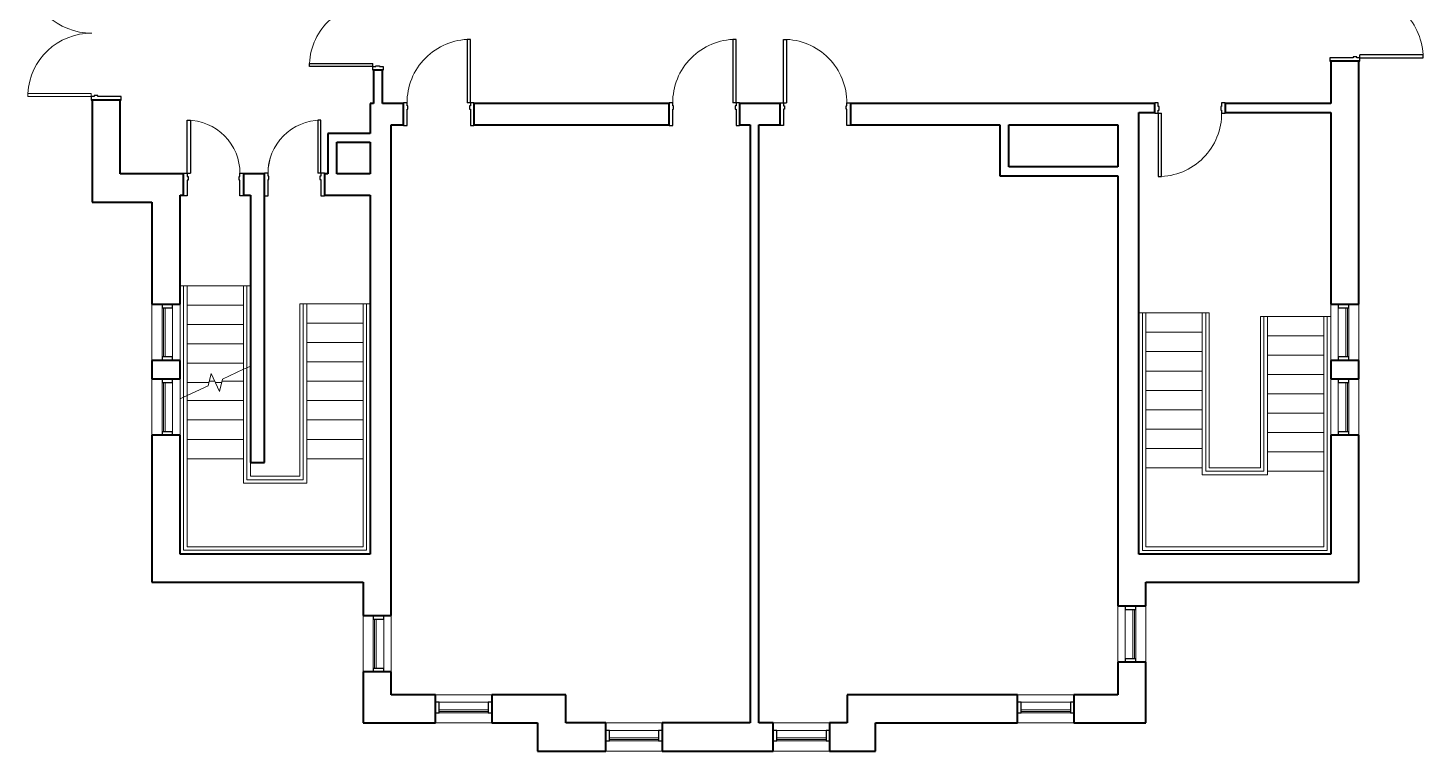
# Model space of a CAD drawing. Header units: inches. Extents: x 307 to 1100, y 44 to 874.
# Drawn here: x 307 to 1100, y 44 to 455 of the extents above; entities that cross this region are included whole.
import ezdxf

# ---------------------------------------------------------------- set-up
doc = ezdxf.new("R2010")
doc.units = ezdxf.units.IN
doc.header["$MEASUREMENT"] = 0
for name, color, linetype, lineweight in [('A-DOOR', 31, 'Continuous', 15), ('A-DOOR-FRAM', 31, 'Continuous', 25), ('A-FLOR-HRAL', 11, 'Continuous', 9), ('A-GLAZ-CURT', 52, 'Continuous', 9), ('A-GLAZ-CWMG', 51, 'Continuous', 9), ('A-WALL', 113, 'Continuous', 15), ('I-WALL', 2, 'Continuous', 15), ('S-STRS', 31, 'Continuous', 9), ('S-STRS-MBND', 31, 'Continuous', 9)]:
    doc.layers.add(name, color=color, linetype=linetype, lineweight=lineweight)

# ---------------------------------------------------------------- blocks, each defined once
blk = doc.blocks.new('Door-Single_CE_ - HM Door-2_ HM Frame-5271130-LEVEL 1 Map Export')
at = {"layer": 'A-DOOR'}
for p, q in [((16.25, -39), (16.25, -3)), ((16.25, -3), (18, -3)), ((18, -3), (18, -39)), ((18, -39), (16.25, -39))]:
    blk.add_line(p, q, dxfattribs=at)
at = {"layer": 'A-DOOR', "lineweight": 25}
for p, q in [((16.25, -39), (16.25, -3)), ((18, -3), (16.25, -3)), ((18, -3), (18, -39)), ((18, -39), (16.25, -39))]:
    blk.add_line(p, q, dxfattribs=at)
at = {"layer": 'A-DOOR', "lineweight": 9}
blk.add_arc((18, -3), 36, 179.5, 270, dxfattribs=at)
blk.add_arc((18, -3), 36, 179.5, 270, dxfattribs=at)
blk.add_arc((18, -3), 36, 179.5, 270, dxfattribs=at)
blk.add_arc((18, -3), 36, 179.5, 270, dxfattribs=at)
at = {"layer": 'A-DOOR-FRAM'}
for p, q in [((-20, 3), (-18, 3)), ((-20, -3), (-20, 3)), ((-18, 3), (-18, 0.75)), ((-18, 0.75), (-17.5, 0.75)), ((-17.5, 0.75), (-17.5, -1.25)), ((17.5, 0.75), (18, 0.75)), ((17.5, -1.25), (17.5, 0.75)), ((18, 3), (20, 3)), ((18, 0.75), (18, 3)), ((20, 3), (20, -3)), ((-18, -3), (-20, -3)), ((-18, -1.25), (-18, -3)), ((-17.5, -1.25), (-18, -1.25)), ((18, -1.25), (17.5, -1.25)), ((18, -3), (18, -1.25)), ((20, -3), (18, -3))]:
    blk.add_line(p, q, dxfattribs=at)
blk = doc.blocks.new('Door-Single_CE_ - HM Door-2_ HM Frame-5271138-LEVEL 1 Map Export')
at = {"layer": 'A-DOOR'}
for p, q in [((15, 36.5), (13.25, 36.5)), ((13.25, 36.5), (13.25, 6.5)), ((15, 6.5), (15, 36.5)), ((13.25, 6.5), (15, 6.5))]:
    blk.add_line(p, q, dxfattribs=at)
at = {"layer": 'A-DOOR', "lineweight": 25}
for p, q in [((15, 36.5), (13.25, 36.5)), ((13.25, 36.5), (13.25, 6.5)), ((15, 6.5), (15, 36.5)), ((15, 6.5), (13.25, 6.5))]:
    blk.add_line(p, q, dxfattribs=at)
at = {"layer": 'A-DOOR', "lineweight": 9}
for end in [180.5, 180.5, 180.54772, 180.54772]:
    blk.add_arc((15, 6.5), 30, 90, end, dxfattribs=at)
at = {"layer": 'A-DOOR-FRAM'}
for p, q in [((-15, 6.5), (-17, 6.5)), ((-17, 6.5), (-17, -6.5)), ((-15, 4.75), (-15, 6.5)), ((-14.5, 4.75), (-15, 4.75)), ((-15, -6.5), (-15, 2.75)), ((-15, 2.75), (-14.5, 2.75)), ((-14.5, 2.75), (-14.5, 4.75)), ((15, 4.75), (14.5, 4.75)), ((14.5, 4.75), (14.5, 2.75)), ((14.5, 2.75), (15, 2.75)), ((17, 6.5), (15, 6.5)), ((15, 6.5), (15, 4.75)), ((15, 2.75), (15, -6.5)), ((17, -6.5), (17, 6.5)), ((-17, -6.5), (-15, -6.5)), ((15, -6.5), (17, -6.5))]:
    blk.add_line(p, q, dxfattribs=at)
blk = doc.blocks.new('Door-Single_CE_ - HM Door-2_ HM Frame-5271132-LEVEL 1 Map Export')
at = {"layer": 'A-DOOR'}
for p, q in [((18, 39), (16.25, 39)), ((16.25, 39), (16.25, 3)), ((18, 3), (18, 39)), ((16.25, 3), (18, 3))]:
    blk.add_line(p, q, dxfattribs=at)
at = {"layer": 'A-DOOR', "lineweight": 25}
for p, q in [((18, 39), (16.25, 39)), ((16.25, 39), (16.25, 3)), ((18, 3), (18, 39)), ((18, 3), (16.25, 3))]:
    blk.add_line(p, q, dxfattribs=at)
at = {"layer": 'A-DOOR', "lineweight": 9}
blk.add_arc((18, 3), 36, 90, 180.5, dxfattribs=at)
blk.add_arc((18, 3), 36, 90, 180.5, dxfattribs=at)
blk.add_arc((18, 3), 36, 90, 180.5, dxfattribs=at)
blk.add_arc((18, 3), 36, 90, 180.5, dxfattribs=at)
at = {"layer": 'A-DOOR-FRAM'}
for p, q in [((-18, 3), (-20, 3)), ((-20, 3), (-20, -3)), ((-18, 1.25), (-18, 3)), ((-17.5, 1.25), (-18, 1.25)), ((-17.5, -0.75), (-17.5, 1.25)), ((18, 1.25), (17.5, 1.25)), ((17.5, 1.25), (17.5, -0.75)), ((20, 3), (18, 3)), ((18, 3), (18, 1.25)), ((20, -3), (20, 3)), ((-20, -3), (-18, -3)), ((-18, -3), (-18, -0.75)), ((-18, -0.75), (-17.5, -0.75)), ((17.5, -0.75), (18, -0.75)), ((18, -0.75), (18, -3)), ((18, -3), (20, -3))]:
    blk.add_line(p, q, dxfattribs=at)
blk = doc.blocks.new('Door-Single_CE_ - HM Door-2_ HM Frame-5271131-LEVEL 1 Map Export')
at = {"layer": 'A-DOOR'}
for p, q in [((18, 44.5), (16.25, 44.5)), ((16.25, 44.5), (16.25, 8.5)), ((18, 8.5), (18, 44.5)), ((16.25, 8.5), (18, 8.5))]:
    blk.add_line(p, q, dxfattribs=at)
at = {"layer": 'A-DOOR', "lineweight": 25}
for p, q in [((18, 44.5), (16.25, 44.5)), ((16.25, 44.5), (16.25, 8.5)), ((18, 8.5), (18, 44.5)), ((18, 8.5), (16.25, 8.5))]:
    blk.add_line(p, q, dxfattribs=at)
at = {"layer": 'A-DOOR', "lineweight": 9}
blk.add_arc((18, 8.5), 36, 90, 180.5, dxfattribs=at)
blk.add_arc((18, 8.5), 36, 90, 180.5, dxfattribs=at)
blk.add_arc((18, 8.5), 36, 90, 180.5, dxfattribs=at)
blk.add_arc((18, 8.5), 36, 90, 180.5, dxfattribs=at)
at = {"layer": 'A-DOOR-FRAM'}
for p, q in [((-18, 8.5), (-20, 8.5)), ((-20, 8.5), (-20, -8.5)), ((-18, 6.75), (-18, 8.5)), ((20, 8.5), (18, 8.5)), ((18, 8.5), (18, 6.75)), ((20, -8.5), (20, 8.5)), ((-17.5, 6.75), (-18, 6.75)), ((-18, -8.5), (-18, 4.75)), ((-18, 4.75), (-17.5, 4.75)), ((-17.5, 4.75), (-17.5, 6.75)), ((18, 6.75), (17.5, 6.75)), ((17.5, 6.75), (17.5, 4.75)), ((17.5, 4.75), (18, 4.75)), ((18, 4.75), (18, -8.5)), ((-20, -8.5), (-18, -8.5)), ((18, -8.5), (20, -8.5))]:
    blk.add_line(p, q, dxfattribs=at)
blk = doc.blocks.new('Door-Double_CE_ - WD Door-2_ HM Frame-5162387-LEVEL 1 Map Export')
at = {"layer": 'A-DOOR'}
for p, q in [((-34.25, 44.5), (-36, 44.5)), ((-36, 44.5), (-36, 8.5)), ((-34.25, 8.5), (-34.25, 44.5)), ((36, 44.5), (34.25, 44.5)), ((34.25, 44.5), (34.25, 8.5)), ((36, 8.5), (36, 44.5)), ((-36, 8.5), (-34.25, 8.5)), ((34.25, 8.5), (36, 8.5))]:
    blk.add_line(p, q, dxfattribs=at)
at = {"layer": 'A-DOOR', "lineweight": 9}
for centre, start, end in [((-36, 8.5), 359.5, 87.20673), ((36, 8.5), 92.78435, 180.5)]:
    blk.add_arc(centre, 36, start, end, dxfattribs=at)
at = {"layer": 'A-DOOR-FRAM'}
for p, q in [((-36, 8.5), (-38, 8.5)), ((-38, 8.5), (-38, -8.5)), ((-36, 6.75), (-36, 8.5)), ((38, 8.5), (36, 8.5)), ((36, 8.5), (36, 6.75)), ((38, -8.5), (38, 8.5)), ((-35.5, 6.75), (-36, 6.75)), ((-36, -8.5), (-36, 4.75)), ((-36, 4.75), (-35.5, 4.75)), ((-35.5, 4.75), (-35.5, 6.75)), ((36, 6.75), (35.5, 6.75)), ((35.5, 6.75), (35.5, 4.75)), ((35.5, 4.75), (36, 4.75)), ((36, 4.75), (36, -8.5)), ((-38, -8.5), (-36, -8.5)), ((36, -8.5), (38, -8.5))]:
    blk.add_line(p, q, dxfattribs=at)
blk = doc.blocks.new('Railing - Railing-5168331-LEVEL 1 Map Export')
at = {"layer": 'A-FLOR-HRAL'}
for p, q in [((940.17, 293.34), (942.17, 293.34)), ((940.17, 293.34), (940.17, 205.34)), ((942.17, 293.34), (942.17, 205.34)), ((1043.17, 291.34), (1045.17, 291.34)), ((1043.17, 203.34), (1043.17, 291.34)), ((1045.17, 203.34), (1045.17, 291.34)), ((940.17, 205.34), (940.17, 158.34)), ((942.17, 205.34), (942.17, 160.34)), ((1043.17, 160.34), (1043.17, 203.34)), ((1045.17, 158.34), (1045.17, 203.34)), ((942.17, 160.34), (1043.17, 160.34)), ((940.17, 158.34), (1045.17, 158.34))]:
    blk.add_line(p, q, dxfattribs=at)
blk = doc.blocks.new('Railing - Railing-5168335-LEVEL 1 Map Export')
at = {"layer": 'A-FLOR-HRAL'}
for p, q in [((974.17, 293.34), (976.17, 293.34)), ((974.17, 293.34), (974.17, 205.34)), ((976.17, 293.34), (976.17, 205.34)), ((1009.17, 291.34), (1011.17, 291.34)), ((1009.17, 203.34), (1009.17, 291.34)), ((1011.17, 201.34), (1011.17, 291.34)), ((974.17, 205.34), (974.17, 201.34)), ((974.17, 201.34), (1011.17, 201.34)), ((976.17, 205.34), (976.17, 203.34)), ((976.17, 203.34), (1009.17, 203.34))]:
    blk.add_line(p, q, dxfattribs=at)
blk = doc.blocks.new('Railing - Railing-5168931-LEVEL 1 Map Export')
at = {"layer": 'A-FLOR-HRAL'}
for p, q in [((395.17, 308.84), (397.17, 308.84)), ((395.17, 308.84), (395.17, 245.45)), ((397.17, 308.84), (397.17, 246.38)), ((395.17, 245.45), (397.17, 246.38))]:
    blk.add_line(p, q, dxfattribs=at)
blk = doc.blocks.new('Railing - Railing-5168935-LEVEL 1 Map Export')
at = {"layer": 'A-FLOR-HRAL'}
for p, q in [((429.17, 308.84), (431.17, 308.84)), ((429.17, 308.84), (429.17, 261.3)), ((431.17, 308.84), (431.17, 262.23)), ((429.17, 261.3), (431.17, 262.23))]:
    blk.add_line(p, q, dxfattribs=at)
blk = doc.blocks.new('Railing - Railing-5169128-LEVEL 1 Map Export')
at = {"layer": 'A-FLOR-HRAL'}
for p, q in [((497.17, 298.51), (499.17, 298.51)), ((497.17, 210.51), (497.17, 298.51)), ((499.17, 210.51), (499.17, 298.51)), ((397.17, 246.38), (397.17, 210.51)), ((395.17, 245.45), (395.17, 210.51)), ((395.17, 210.51), (395.17, 158.51)), ((397.17, 210.51), (397.17, 160.51)), ((497.17, 160.51), (497.17, 210.51)), ((499.17, 158.51), (499.17, 210.51)), ((397.17, 160.51), (497.17, 160.51)), ((395.17, 158.51), (499.17, 158.51))]:
    blk.add_line(p, q, dxfattribs=at)
blk = doc.blocks.new('Railing - Railing-5169132-LEVEL 1 Map Export')
at = {"layer": 'A-FLOR-HRAL'}
for p, q in [((463.17, 298.51), (465.17, 298.51)), ((463.17, 210.51), (463.17, 298.51)), ((465.17, 210.51), (465.17, 298.51)), ((431.17, 262.23), (431.17, 210.51)), ((429.17, 261.3), (429.17, 210.51)), ((429.17, 210.51), (429.17, 196.51)), ((431.17, 210.51), (431.17, 198.51)), ((463.17, 198.51), (463.17, 210.51)), ((465.17, 196.51), (465.17, 210.51)), ((431.17, 198.51), (463.17, 198.51)), ((429.17, 196.51), (465.17, 196.51))]:
    blk.add_line(p, q, dxfattribs=at)
blk = doc.blocks.new('Door-Single_CE_ - WD Door-2_ HM Frame-5271107-LEVEL 1 Map Export')
at = {"layer": 'A-DOOR'}
for p, q in [((13, -36.5), (13, -6.5)), ((13, -6.5), (15, -6.5)), ((15, -6.5), (15, -36.5)), ((15, -36.5), (13, -36.5))]:
    blk.add_line(p, q, dxfattribs=at)
at = {"layer": 'A-DOOR', "lineweight": 25}
for p, q in [((13, -36.5), (13, -6.5)), ((15, -6.5), (13, -6.5)), ((15, -6.5), (15, -36.5)), ((15, -36.5), (13, -36.5))]:
    blk.add_line(p, q, dxfattribs=at)
at = {"layer": 'A-DOOR', "lineweight": 9}
for start in [179.45228, 179.45228, 179.5, 179.5]:
    blk.add_arc((15, -6.5), 30, start, 270, dxfattribs=at)
at = {"layer": 'A-DOOR-FRAM'}
for p, q in [((-17, 6.5), (-15, 6.5)), ((-17, -6.5), (-17, 6.5)), ((-15, 6.5), (-15, -2.5)), ((15, 6.5), (17, 6.5)), ((15, -2.5), (15, 6.5)), ((17, 6.5), (17, -6.5)), ((-15, -6.5), (-17, -6.5)), ((-15, -2.5), (-14.5, -2.5)), ((-15, -4.5), (-15, -6.5)), ((-14.5, -4.5), (-15, -4.5)), ((-14.5, -2.5), (-14.5, -4.5)), ((14.5, -2.5), (15, -2.5)), ((14.5, -4.5), (14.5, -2.5)), ((15, -4.5), (14.5, -4.5)), ((15, -6.5), (15, -4.5)), ((17, -6.5), (15, -6.5))]:
    blk.add_line(p, q, dxfattribs=at)
blk = doc.blocks.new('System Panel - zGlazed-5173075-LEVEL 1 Map Export')
at = {"layer": 'A-GLAZ-CURT', "lineweight": 15}
for p, q in [((14, 1.5), (-14, 1.5)), ((-14, 1.5), (-14, 0.5)), ((-14, 0.5), (14, 0.5)), ((14, 0.5), (14, 1.5))]:
    blk.add_line(p, q, dxfattribs=at)
blk = doc.blocks.new('Rectangular Mullion - 6_ x 2_ Rectangular_CE_-5173074-LEVEL 1 Map Export')
at = {"layer": 'A-GLAZ-CWMG'}
for p, q in [((382.92, 253.84), (382.92, 225.84)), ((388.92, 253.84), (388.92, 225.84))]:
    blk.add_line(p, q, dxfattribs=at)
blk = doc.blocks.new('Rectangular Mullion - 6_ x 2_ Rectangular_CE_-5173056-LEVEL 1 Map Export')
at = {"layer": 'A-GLAZ-CWMG', "lineweight": 25}
for p, q in [((-2, 3.75), (0, 3.75)), ((-2, -2.25), (-2, 3.75)), ((0, 3.75), (0, -2.25)), ((0, -2.25), (-2, -2.25))]:
    blk.add_line(p, q, dxfattribs=at)
blk = doc.blocks.new('Rectangular Mullion - 6_ x 2_ Rectangular_CE_-5173057-LEVEL 1 Map Export')
at = {"layer": 'A-GLAZ-CWMG', "lineweight": 25}
for p, q in [((0, 3.75), (-2, 3.75)), ((-2, 3.75), (-2, -2.25)), ((0, -2.25), (0, 3.75)), ((-2, -2.25), (0, -2.25))]:
    blk.add_line(p, q, dxfattribs=at)
blk = doc.blocks.new('System Panel - zGlazed-5173169-LEVEL 1 Map Export')
at = {"layer": 'A-GLAZ-CURT', "lineweight": 15}
for p, q in [((14, -0.5), (-14, -0.5)), ((-14, -0.5), (-14, -1.5)), ((-14, -1.5), (14, -1.5)), ((14, -1.5), (14, -0.5))]:
    blk.add_line(p, q, dxfattribs=at)
blk = doc.blocks.new('Rectangular Mullion - 6_ x 2_ Rectangular_CE_-5173167-LEVEL 1 Map Export')
at = {"layer": 'A-GLAZ-CWMG'}
for p, q in [((502.92, 91.34), (502.92, 119.34)), ((508.92, 91.34), (508.92, 119.34))]:
    blk.add_line(p, q, dxfattribs=at)
blk = doc.blocks.new('Rectangular Mullion - 6_ x 2_ Rectangular_CE_-5173170-LEVEL 1 Map Export')
at = {"layer": 'A-GLAZ-CWMG', "lineweight": 25}
for p, q in [((-2, 2.25), (0, 2.25)), ((-2, -3.75), (-2, 2.25)), ((0, 2.25), (0, -3.75)), ((0, -3.75), (-2, -3.75))]:
    blk.add_line(p, q, dxfattribs=at)
blk = doc.blocks.new('Rectangular Mullion - 6_ x 2_ Rectangular_CE_-5173171-LEVEL 1 Map Export')
at = {"layer": 'A-GLAZ-CWMG', "lineweight": 25}
for p, q in [((0, 2.25), (-2, 2.25)), ((-2, 2.25), (-2, -3.75)), ((0, -3.75), (0, 2.25)), ((-2, -3.75), (0, -3.75))]:
    blk.add_line(p, q, dxfattribs=at)
blk = doc.blocks.new('Rectangular Mullion - 6_ x 2_ Rectangular_CE_-5174039-LEVEL 1 Map Export')
at = {"layer": 'A-GLAZ-CWMG'}
for p, q in [((1051.42, 253.84), (1051.42, 225.84)), ((1057.42, 253.84), (1057.42, 225.84))]:
    blk.add_line(p, q, dxfattribs=at)
blk = doc.blocks.new('Rectangular Mullion - 6_ x 2_ Rectangular_CE_-5174040-LEVEL 1 Map Export')
at = {"layer": 'A-GLAZ-CWMG', "lineweight": 25}
for p, q in [((-2, 2.25), (0, 2.25)), ((-2, -3.75), (-2, 2.25)), ((0, 2.25), (0, -3.75)), ((0, -3.75), (-2, -3.75))]:
    blk.add_line(p, q, dxfattribs=at)
blk = doc.blocks.new('Rectangular Mullion - 6_ x 2_ Rectangular_CE_-5174041-LEVEL 1 Map Export')
at = {"layer": 'A-GLAZ-CWMG', "lineweight": 25}
for p, q in [((0, 2.25), (-2, 2.25)), ((-2, 2.25), (-2, -3.75)), ((0, -3.75), (0, 2.25)), ((-2, -3.75), (0, -3.75))]:
    blk.add_line(p, q, dxfattribs=at)
blk = doc.blocks.new('Door-Single_CE_ - HM Door-2_ HM Frame-5271128-LEVEL 1 Map Export')
at = {"layer": 'A-DOOR'}
for p, q in [((18, 42.5), (16.25, 42.5)), ((16.25, 42.5), (16.25, 6.5)), ((18, 6.5), (18, 42.5)), ((16.25, 6.5), (18, 6.5))]:
    blk.add_line(p, q, dxfattribs=at)
at = {"layer": 'A-DOOR', "lineweight": 25}
for p, q in [((18, 42.5), (16.25, 42.5)), ((16.25, 42.5), (16.25, 6.5)), ((18, 6.5), (18, 42.5)), ((18, 6.5), (16.25, 6.5))]:
    blk.add_line(p, q, dxfattribs=at)
at = {"layer": 'A-DOOR', "lineweight": 9}
blk.add_arc((18, 6.5), 36, 90, 180.5, dxfattribs=at)
blk.add_arc((18, 6.5), 36, 90, 180.5, dxfattribs=at)
blk.add_arc((18, 6.5), 36, 90, 180.5, dxfattribs=at)
blk.add_arc((18, 6.5), 36, 90, 180.5, dxfattribs=at)
at = {"layer": 'A-DOOR-FRAM'}
for p, q in [((-18, 6.5), (-20, 6.5)), ((-20, 6.5), (-20, -6.5)), ((-18, 4.75), (-18, 6.5)), ((-17.5, 4.75), (-18, 4.75)), ((-18, -6.5), (-18, 2.75)), ((-18, 2.75), (-17.5, 2.75)), ((-17.5, 2.75), (-17.5, 4.75)), ((18, 4.75), (17.5, 4.75)), ((17.5, 4.75), (17.5, 2.75)), ((17.5, 2.75), (18, 2.75)), ((20, 6.5), (18, 6.5)), ((18, 6.5), (18, 4.75)), ((18, 2.75), (18, -6.5)), ((20, -6.5), (20, 6.5)), ((-20, -6.5), (-18, -6.5)), ((18, -6.5), (20, -6.5))]:
    blk.add_line(p, q, dxfattribs=at)
blk = doc.blocks.new('Door-Single_CE_ - HM Door-2_ HM Frame-5271129-LEVEL 1 Map Export')
at = {"layer": 'A-DOOR'}
for p, q in [((16.25, -42.5), (16.25, -6.5)), ((16.25, -6.5), (18, -6.5)), ((18, -6.5), (18, -42.5)), ((18, -42.5), (16.25, -42.5))]:
    blk.add_line(p, q, dxfattribs=at)
at = {"layer": 'A-DOOR', "lineweight": 25}
for p, q in [((16.25, -42.5), (16.25, -6.5)), ((18, -6.5), (16.25, -6.5)), ((18, -6.5), (18, -42.5)), ((18, -42.5), (16.25, -42.5))]:
    blk.add_line(p, q, dxfattribs=at)
at = {"layer": 'A-DOOR', "lineweight": 9}
blk.add_arc((18, -6.5), 36, 179.5, 270, dxfattribs=at)
blk.add_arc((18, -6.5), 36, 179.5, 270, dxfattribs=at)
blk.add_arc((18, -6.5), 36, 179.5, 270, dxfattribs=at)
blk.add_arc((18, -6.5), 36, 179.5, 270, dxfattribs=at)
at = {"layer": 'A-DOOR-FRAM'}
for p, q in [((-20, 6.5), (-18, 6.5)), ((-20, -6.5), (-20, 6.5)), ((-18, 6.5), (-18, -2.75)), ((18, 6.5), (20, 6.5)), ((18, -2.75), (18, 6.5)), ((20, 6.5), (20, -6.5)), ((-18, -6.5), (-20, -6.5)), ((-18, -2.75), (-17.5, -2.75)), ((-18, -4.75), (-18, -6.5)), ((-17.5, -4.75), (-18, -4.75)), ((-17.5, -2.75), (-17.5, -4.75)), ((17.5, -2.75), (18, -2.75)), ((17.5, -4.75), (17.5, -2.75)), ((18, -4.75), (17.5, -4.75)), ((18, -6.5), (18, -4.75)), ((20, -6.5), (18, -6.5))]:
    blk.add_line(p, q, dxfattribs=at)

msp = doc.modelspace()

# ---------------------------------------------------------------- linework, layer by layer
at = {"layer": 'A-WALL', "lineweight": 40}
for p, q in [((1047.17, 436.34), (1047.17, 412.34)), ((1063.17, 436.34), (1047.17, 436.34)), ((1063.17, 298.34), (1063.17, 436.34)), ((343.17, 414.34), (343.17, 356.34)), ((359.17, 414.34), (343.17, 414.34)), ((359.17, 372.34), (359.17, 414.34)), ((501.17, 412.34), (501.17, 395.34)), ((503.17, 412.34), (501.17, 412.34)), ((520.17, 412.34), (508.17, 412.34)), ((520.17, 400.34), (520.17, 412.34)), ((671.17, 412.34), (560.17, 412.34)), ((560.17, 412.34), (560.17, 400.34)), ((671.17, 400.34), (671.17, 412.34)), ((734.17, 412.34), (711.17, 412.34)), ((711.17, 412.34), (711.17, 400.34)), ((734.17, 400.34), (734.17, 412.34)), ((938.17, 412.34), (774.17, 412.34)), ((774.17, 412.34), (774.17, 400.34)), ((938.17, 156.34), (938.17, 407.34)), ((1047.17, 407.34), (1047.17, 298.34)), ((513.17, 121.34), (513.17, 400.34)), ((513.17, 400.34), (520.17, 400.34)), ((560.17, 400.34), (671.17, 400.34)), ((711.17, 400.34), (717.17, 400.34)), ((722.17, 400.34), (734.17, 400.34)), ((774.17, 400.34), (859.17, 400.34)), ((864.17, 400.34), (926.17, 400.34)), ((926.17, 400.34), (926.17, 376.34)), ((501.17, 390.34), (501.17, 372.34)), ((395.17, 372.34), (359.17, 372.34)), ((395.17, 360.34), (395.17, 372.34)), ((441.17, 372.34), (429.17, 372.34)), ((429.17, 372.34), (429.17, 360.34)), ((441.17, 208.34), (441.17, 372.34)), ((477.17, 372.34), (475.17, 372.34)), ((475.17, 372.34), (475.17, 360.34)), ((501.17, 372.34), (482.17, 372.34)), ((926.17, 371.34), (926.17, 126.84)), ((393.17, 298.34), (393.17, 360.34)), ((393.17, 360.34), (395.17, 360.34)), ((429.17, 360.34), (433.17, 360.34)), ((433.17, 360.34), (433.17, 208.34)), ((475.17, 360.34), (501.17, 360.34)), ((501.17, 360.34), (501.17, 156.34)), ((343.17, 356.34), (377.17, 356.34)), ((377.17, 356.34), (377.17, 298.34)), ((377.17, 298.34), (393.17, 298.34)), ((1047.17, 298.34), (1063.17, 298.34)), ((377.17, 266.34), (377.17, 255.84)), ((393.17, 266.34), (377.17, 266.34)), ((393.17, 255.84), (393.17, 266.34)), ((1047.17, 266.34), (1047.17, 255.84)), ((1063.17, 266.34), (1047.17, 266.34)), ((1063.17, 255.84), (1063.17, 266.34)), ((377.17, 255.84), (393.17, 255.84)), ((1047.17, 255.84), (1063.17, 255.84)), ((377.17, 223.84), (377.17, 140.34)), ((393.17, 223.84), (377.17, 223.84)), ((393.17, 156.34), (393.17, 223.84)), ((1047.17, 223.84), (1047.17, 156.34)), ((1063.17, 223.84), (1047.17, 223.84)), ((1063.17, 140.34), (1063.17, 223.84)), ((433.17, 208.34), (441.17, 208.34)), ((501.17, 156.34), (393.17, 156.34)), ((1047.17, 156.34), (938.17, 156.34)), ((377.17, 140.34), (497.17, 140.34)), ((497.17, 140.34), (497.17, 121.34)), ((942.17, 140.34), (1063.17, 140.34)), ((942.17, 126.84), (942.17, 140.34)), ((497.17, 121.34), (513.17, 121.34)), ((926.17, 126.84), (942.17, 126.84)), ((513.17, 89.34), (497.17, 89.34)), ((497.17, 89.34), (497.17, 60.34)), ((513.17, 76.34), (513.17, 89.34)), ((942.17, 94.84), (926.17, 94.84)), ((926.17, 94.84), (926.17, 76.34)), ((942.17, 60.34), (942.17, 94.84)), ((538.35, 76.34), (513.17, 76.34)), ((538.35, 60.34), (538.35, 76.34)), ((612.35, 76.34), (570.35, 76.34)), ((570.35, 76.34), (570.35, 60.34)), ((612.35, 60.34), (612.35, 76.34)), ((869.17, 76.34), (772.35, 76.34)), ((772.35, 76.34), (772.35, 60.34)), ((869.17, 60.34), (869.17, 76.34)), ((926.17, 76.34), (901.17, 76.34)), ((901.17, 76.34), (901.17, 60.34)), ((497.17, 60.34), (538.35, 60.34)), ((570.35, 60.34), (596.35, 60.34)), ((596.35, 60.34), (596.35, 44.34)), ((635.17, 60.34), (612.35, 60.34)), ((635.17, 44.34), (635.17, 60.34)), ((717.17, 60.34), (667.17, 60.34)), ((667.17, 60.34), (667.17, 44.34)), ((730.35, 60.34), (722.17, 60.34)), ((730.35, 44.34), (730.35, 60.34)), ((772.35, 60.34), (762.35, 60.34)), ((762.35, 60.34), (762.35, 44.34)), ((788.35, 60.34), (869.17, 60.34)), ((788.35, 44.34), (788.35, 60.34)), ((901.17, 60.34), (942.17, 60.34)), ((596.35, 44.34), (635.17, 44.34)), ((667.17, 44.34), (730.35, 44.34)), ((762.35, 44.34), (788.35, 44.34))]:
    msp.add_line(p, q, dxfattribs=at)
at = {"layer": 'A-WALL'}
for p, q in [((377.17, 266.34), (377.17, 298.34)), ((393.17, 298.34), (393.17, 283.84)), ((1047.17, 266.34), (1047.17, 298.34)), ((1063.17, 298.34), (1063.17, 266.34)), ((377.17, 223.84), (377.17, 255.84)), ((1047.17, 223.84), (1047.17, 255.84)), ((1063.17, 255.84), (1063.17, 223.84)), ((393.17, 244.51), (393.17, 223.84)), ((497.17, 89.34), (497.17, 121.34)), ((513.17, 121.34), (513.17, 89.34)), ((926.17, 94.84), (926.17, 126.84)), ((942.17, 126.84), (942.17, 94.84)), ((538.35, 76.34), (570.35, 76.34)), ((869.17, 76.34), (901.17, 76.34)), ((570.35, 60.34), (538.35, 60.34)), ((635.17, 60.34), (667.17, 60.34)), ((730.35, 60.34), (762.35, 60.34)), ((901.17, 60.34), (869.17, 60.34)), ((667.17, 44.34), (635.17, 44.34)), ((762.35, 44.34), (730.35, 44.34))]:
    msp.add_line(p, q, dxfattribs=at)
at = {"layer": 'I-WALL', "lineweight": 40}
for p, q in [((508.17, 431.34), (503.17, 431.34)), ((503.17, 431.34), (503.17, 412.34)), ((508.17, 412.34), (508.17, 431.34)), ((947.17, 412.34), (938.17, 412.34)), ((938.17, 407.34), (947.17, 407.34)), ((947.17, 407.34), (947.17, 412.34)), ((1047.17, 412.34), (987.17, 412.34)), ((987.17, 412.34), (987.17, 407.34)), ((987.17, 407.34), (1047.17, 407.34)), ((717.17, 400.34), (717.17, 60.34)), ((722.17, 60.34), (722.17, 400.34)), ((859.17, 400.34), (859.17, 371.34)), ((864.17, 376.34), (864.17, 400.34)), ((501.17, 395.34), (477.17, 395.34)), ((477.17, 395.34), (477.17, 372.34)), ((482.17, 390.34), (501.17, 390.34)), ((482.17, 372.34), (482.17, 390.34)), ((926.17, 376.34), (864.17, 376.34)), ((859.17, 371.34), (926.17, 371.34))]:
    msp.add_line(p, q, dxfattribs=at)
at = {"layer": 'S-STRS'}
for p, q in [((395.17, 308.84), (393.17, 308.84)), ((429.17, 308.84), (397.17, 308.84)), ((433.17, 308.84), (431.17, 308.84)), ((429.17, 297.84), (397.17, 297.84)), ((463.17, 298.51), (461.17, 298.51)), ((461.17, 201.93), (461.17, 298.51)), ((465.17, 298.51), (497.17, 298.51)), ((501.17, 298.51), (499.17, 298.51)), ((429.17, 286.84), (397.17, 286.84)), ((465.17, 287.51), (497.17, 287.51)), ((940.17, 293.34), (938.17, 293.34)), ((974.17, 293.34), (942.17, 293.34)), ((978.17, 293.34), (976.17, 293.34)), ((978.17, 293.34), (978.17, 205.34)), ((1009.17, 291.34), (1007.17, 291.34)), ((1007.17, 205.34), (1007.17, 291.34)), ((1011.17, 291.34), (1043.17, 291.34)), ((1047.17, 291.34), (1045.17, 291.34)), ((393.17, 283.84), (393.17, 266.34)), ((974.17, 282.34), (942.17, 282.34)), ((1011.17, 280.34), (1043.17, 280.34)), ((429.17, 275.84), (397.17, 275.84)), ((465.17, 276.51), (497.17, 276.51)), ((974.17, 271.34), (942.17, 271.34)), ((429.17, 264.84), (397.17, 264.84)), ((465.17, 265.51), (497.17, 265.51)), ((1011.17, 269.34), (1043.17, 269.34)), ((393.17, 255.84), (393.17, 244.51)), ((409.56, 253.84), (397.17, 253.84)), ((412.86, 254.51), (409.72, 254.51)), ((416.79, 253.84), (413.17, 253.84)), ((429.17, 254.51), (416.95, 254.51)), ((465.17, 254.51), (497.17, 254.51)), ((974.17, 260.34), (942.17, 260.34)), ((1011.17, 258.34), (1043.17, 258.34)), ((974.17, 249.34), (942.17, 249.34)), ((1011.17, 247.34), (1043.17, 247.34)), ((429.17, 243.51), (397.17, 243.51)), ((465.17, 243.51), (497.17, 243.51)), ((974.17, 238.34), (942.17, 238.34)), ((429.17, 232.51), (397.17, 232.51)), ((465.17, 232.51), (497.17, 232.51)), ((1011.17, 236.34), (1043.17, 236.34)), ((974.17, 227.34), (942.17, 227.34)), ((1011.17, 225.34), (1043.17, 225.34)), ((429.17, 221.51), (397.17, 221.51)), ((465.17, 221.51), (497.17, 221.51)), ((974.17, 216.34), (942.17, 216.34)), ((1011.17, 214.34), (1043.17, 214.34)), ((429.17, 210.51), (397.17, 210.51)), ((433.17, 208.34), (433.17, 208.1)), ((433.17, 200.51), (433.17, 208.1)), ((465.17, 210.51), (497.17, 210.51)), ((461.17, 200.51), (433.17, 200.51)), ((461.17, 201.93), (461.17, 200.51)), ((974.17, 205.34), (942.17, 205.34)), ((1007.17, 205.34), (978.17, 205.34)), ((1011.17, 203.34), (1043.17, 203.34)), ((393.17, 156.51), (501.17, 156.51))]:
    msp.add_line(p, q, dxfattribs=at)
at = {"layer": 'S-STRS-MBND'}
for p, q in [((431.17, 262.23), (433.17, 263.17)), ((409.09, 251.94), (410.8, 258.94)), ((410.8, 258.94), (415.55, 248.74)), ((415.55, 248.74), (417.25, 255.74)), ((417.25, 255.74), (429.17, 261.3)), ((397.17, 246.38), (409.09, 251.94)), ((393.17, 244.51), (395.17, 245.45))]:
    msp.add_line(p, q, dxfattribs=at)

# ---------------------------------------------------------------- block references
at = {"layer": 'A-DOOR', "rotation": 90.0000000000001}
msp.add_blockref('Door-Double_CE_ - WD Door-2_ HM Frame-5162387-LEVEL 1 Map Export', (351.17, 452.34), dxfattribs=at)
at = {"layer": 'A-DOOR', "lineweight": 9}
for name, p, rotation in [('Door-Single_CE_ - HM Door-2_ HM Frame-5271131-LEVEL 1 Map Export', (1055.17, 456.34), 270.0000000000001), ('Door-Single_CE_ - HM Door-2_ HM Frame-5271130-LEVEL 1 Map Export', (505.67, 451.34), 270.0000000000001), ('Door-Single_CE_ - HM Door-2_ HM Frame-5271129-LEVEL 1 Map Export', (754.17, 406.34), 180), ('Door-Single_CE_ - HM Door-2_ HM Frame-5271132-LEVEL 1 Map Export', (967.17, 409.84), 180), ('Door-Single_CE_ - WD Door-2_ HM Frame-5271107-LEVEL 1 Map Export', (412.17, 366.34), 180)]:
    msp.add_blockref(name, p, dxfattribs=dict(at, rotation=rotation))
for name, p in [('Door-Single_CE_ - HM Door-2_ HM Frame-5271128-LEVEL 1 Map Export', (540.17, 406.34)), ('Door-Single_CE_ - HM Door-2_ HM Frame-5271128-LEVEL 1 Map Export', (691.17, 406.34)), ('Door-Single_CE_ - HM Door-2_ HM Frame-5271138-LEVEL 1 Map Export', (458.17, 366.34))]:
    msp.add_blockref(name, p, dxfattribs=at)
at = {"layer": 'A-FLOR-HRAL'}
for name in ['Railing - Railing-5168931-LEVEL 1 Map Export', 'Railing - Railing-5168935-LEVEL 1 Map Export', 'Railing - Railing-5169128-LEVEL 1 Map Export', 'Railing - Railing-5169132-LEVEL 1 Map Export', 'Railing - Railing-5168331-LEVEL 1 Map Export', 'Railing - Railing-5168335-LEVEL 1 Map Export']:
    msp.add_blockref(name, (0, 0), dxfattribs=at)
at = {"layer": 'A-GLAZ-CURT'}
for name, p, rotation in [('System Panel - zGlazed-5173075-LEVEL 1 Map Export', (385.17, 282.34), 89.99999999999991), ('System Panel - zGlazed-5173169-LEVEL 1 Map Export', (1055.17, 282.34), 89.99999999999991), ('System Panel - zGlazed-5173075-LEVEL 1 Map Export', (385.17, 239.84), 89.99999999999991), ('System Panel - zGlazed-5173169-LEVEL 1 Map Export', (1055.17, 239.84), 89.99999999999991), ('System Panel - zGlazed-5173169-LEVEL 1 Map Export', (505.17, 105.34), 269.9999999999999), ('System Panel - zGlazed-5173075-LEVEL 1 Map Export', (934.17, 110.84), 270.0000000000001), ('System Panel - zGlazed-5173075-LEVEL 1 Map Export', (554.35, 68.34), 180), ('System Panel - zGlazed-5173075-LEVEL 1 Map Export', (885.17, 68.34), 180), ('System Panel - zGlazed-5173075-LEVEL 1 Map Export', (651.17, 52.34), 180), ('System Panel - zGlazed-5173075-LEVEL 1 Map Export', (746.35, 52.34), 180)]:
    msp.add_blockref(name, p, dxfattribs=dict(at, rotation=rotation))
at = {"layer": 'A-GLAZ-CWMG', "extrusion": (0, 0, -1)}
for name, p, rotation in [('Rectangular Mullion - 6_ x 2_ Rectangular_CE_-5173056-LEVEL 1 Map Export', (-385.17, 298.34), 90.00000000000007), ('Rectangular Mullion - 6_ x 2_ Rectangular_CE_-5174040-LEVEL 1 Map Export', (-1055.17, 298.34), 90.00000000000007), ('Rectangular Mullion - 6_ x 2_ Rectangular_CE_-5173056-LEVEL 1 Map Export', (-385.17, 255.84), 90.00000000000007), ('Rectangular Mullion - 6_ x 2_ Rectangular_CE_-5174040-LEVEL 1 Map Export', (-1055.17, 255.84), 90.00000000000007), ('Rectangular Mullion - 6_ x 2_ Rectangular_CE_-5173056-LEVEL 1 Map Export', (-934.17, 94.84), 269.9999999999999), ('Rectangular Mullion - 6_ x 2_ Rectangular_CE_-5173170-LEVEL 1 Map Export', (-505.17, 89.34), 270)]:
    msp.add_blockref(name, p, dxfattribs=dict(at, rotation=rotation))
at = {"layer": 'A-GLAZ-CWMG'}
for name, p in [('Rectangular Mullion - 6_ x 2_ Rectangular_CE_-5173074-LEVEL 1 Map Export', (0, 42.5)), ('Rectangular Mullion - 6_ x 2_ Rectangular_CE_-5174039-LEVEL 1 Map Export', (0, 42.5)), ('Rectangular Mullion - 6_ x 2_ Rectangular_CE_-5173074-LEVEL 1 Map Export', (0, 0)), ('Rectangular Mullion - 6_ x 2_ Rectangular_CE_-5174039-LEVEL 1 Map Export', (0, 0)), ('Rectangular Mullion - 6_ x 2_ Rectangular_CE_-5173167-LEVEL 1 Map Export', (0, 0)), ('Rectangular Mullion - 6_ x 2_ Rectangular_CE_-5173057-LEVEL 1 Map Export', (570.35, 68.34)), ('Rectangular Mullion - 6_ x 2_ Rectangular_CE_-5173057-LEVEL 1 Map Export', (901.17, 68.34)), ('Rectangular Mullion - 6_ x 2_ Rectangular_CE_-5173057-LEVEL 1 Map Export', (667.17, 52.34)), ('Rectangular Mullion - 6_ x 2_ Rectangular_CE_-5173057-LEVEL 1 Map Export', (762.35, 52.34))]:
    msp.add_blockref(name, p, dxfattribs=at)
for name, p, rotation in [('Rectangular Mullion - 6_ x 2_ Rectangular_CE_-5173057-LEVEL 1 Map Export', (385.17, 266.34), 269.9999999999999), ('Rectangular Mullion - 6_ x 2_ Rectangular_CE_-5174041-LEVEL 1 Map Export', (1055.17, 266.34), 269.9999999999999), ('Rectangular Mullion - 6_ x 2_ Rectangular_CE_-5173057-LEVEL 1 Map Export', (385.17, 223.84), 269.9999999999999), ('Rectangular Mullion - 6_ x 2_ Rectangular_CE_-5174041-LEVEL 1 Map Export', (1055.17, 223.84), 269.9999999999999), ('Rectangular Mullion - 6_ x 2_ Rectangular_CE_-5173171-LEVEL 1 Map Export', (505.17, 121.34), 89.99999999999999), ('Rectangular Mullion - 6_ x 2_ Rectangular_CE_-5173057-LEVEL 1 Map Export', (934.17, 126.84), 90.0000000000001), ('Rectangular Mullion - 6_ x 2_ Rectangular_CE_-5173074-LEVEL 1 Map Export', (1319.35, 350.68), 180), ('Rectangular Mullion - 6_ x 2_ Rectangular_CE_-5173074-LEVEL 1 Map Export', (794.19, -316.84), 90.00000000000018), ('Rectangular Mullion - 6_ x 2_ Rectangular_CE_-5173074-LEVEL 1 Map Export', (1125.01, -316.84), 90.00000000000018), ('Rectangular Mullion - 6_ x 2_ Rectangular_CE_-5173074-LEVEL 1 Map Export', (891.01, -332.84), 90.00000000000026), ('Rectangular Mullion - 6_ x 2_ Rectangular_CE_-5173074-LEVEL 1 Map Export', (986.19, -332.84), 90.00000000000026)]:
    msp.add_blockref(name, p, dxfattribs=dict(at, rotation=rotation))
at = {"layer": 'A-GLAZ-CWMG', "extrusion": (0, 0, -1)}
for p in [(-538.35, 68.34), (-869.17, 68.34), (-635.17, 52.34), (-730.35, 52.34)]:
    msp.add_blockref('Rectangular Mullion - 6_ x 2_ Rectangular_CE_-5173056-LEVEL 1 Map Export', p, dxfattribs=at)

doc.saveas('drawing.dxf')
